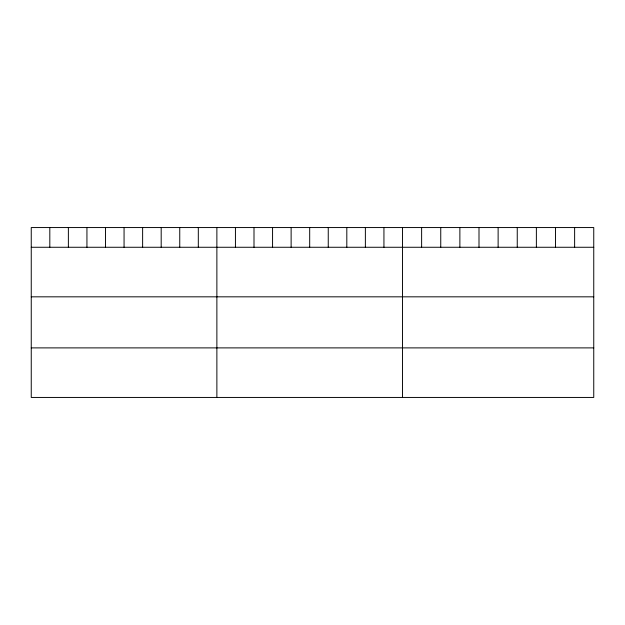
<?xml version="1.0" encoding="UTF-8"?>
<svg xmlns="http://www.w3.org/2000/svg" width="625" height="625" viewBox="0 0 625 625"><rect width="100%" height="100%" fill="white"/><g stroke="black" fill="none" stroke-linecap="round" stroke-linejoin="round"><path stroke-width="0.94" d="M593.75 247.266L593.75 397.445L31.25 397.445L31.25 227.555L593.75 227.555L593.75 247.266L31.25 247.266M31.25 296.828L593.75 296.828M31.25 347.891L593.75 347.891M574.625 227.555L574.625 247.266M555.5 227.555L555.5 247.266M536.375 227.555L536.375 247.266M517.25 227.555L517.25 247.266M498.125 227.555L498.125 247.266M479 227.555L479 247.266M459.875 227.555L459.875 247.266M440.75 227.555L440.75 247.266M421.625 227.555L421.625 247.266M402.5 227.555L402.5 397.445M383.938 227.555L383.938 247.266M365.375 227.555L365.375 247.266M346.812 227.555L346.812 247.266M328.25 227.555L328.25 247.266M309.688 227.555L309.688 247.266M291.125 227.555L291.125 247.266M272.562 227.555L272.562 247.266M254 227.555L254 247.266M235.438 227.555L235.438 247.266M216.875 227.555L216.875 397.445M198.312 227.555L198.312 247.266M179.75 227.555L179.75 247.266M161.188 227.555L161.188 247.266M142.625 227.555L142.625 247.266M124.063 227.555L124.063 247.266M105.5 227.555L105.5 247.266M86.938 227.555L86.938 247.266M68.375 227.555L68.375 247.266M49.812 227.555L49.812 247.266"/></g></svg>
